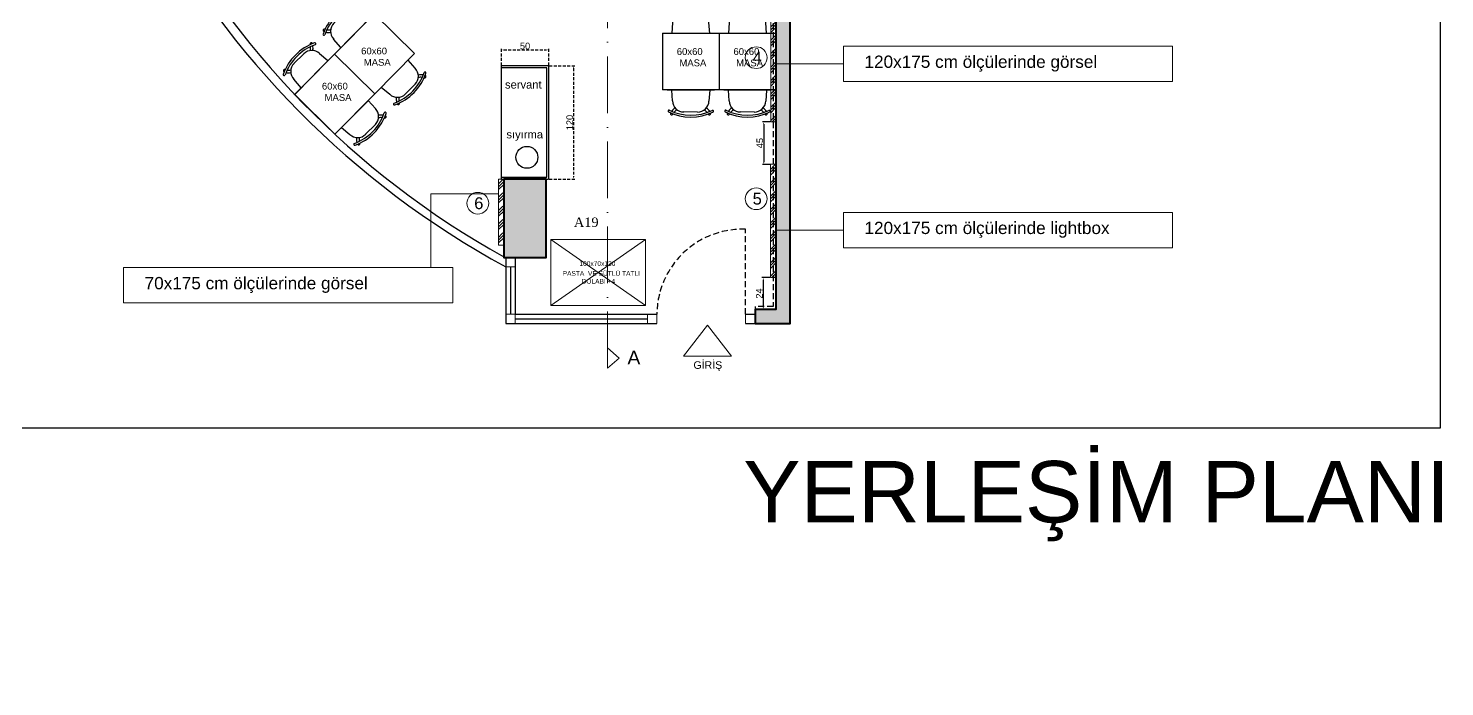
# Model space of a CAD drawing. Header units: millimetres. Extents: x 1287 to 21021, y -1522 to 4173.
# Drawn here: x 2398 to 3897, y 2362 to 3059 of the extents above; entities that cross this region are included whole.
import ezdxf

# ---------------------------------------------------------------- set-up
doc = ezdxf.new("R2010")
doc.units = ezdxf.units.MM
for name, pattern in [('ACAD_ISO10W100', [18, 12, -3, 0, -3]), ('DASHED2', [9.525, 6.35, -3.175]), ('HIDDEN2', [4.7625, 3.175, -1.5875])]:
    doc.linetypes.add(name, pattern=pattern)
for name, color, linetype, lineweight in [('AHŞAP', 44, 'Continuous', 25), ('BİLGİ', 2, 'Continuous', 20), ('DOĞRAMA', 4, 'Continuous', 25), ('DUVAR', 7, 'Continuous', 40), ('ENDÜSTRİYEL MUTFAK', 253, 'Continuous', 9), ('KESİT AKS', 2, 'Continuous', 30), ('LAMBRİ', 105, 'Continuous', 25), ('MASA', 44, 'Continuous', 25), ('PERGOLA', 4, 'Continuous', 9), ('ÇERÇEVE', 2, 'Continuous', 9), ('ÖLÇÜ', 40, 'Continuous', 5)]:
    doc.layers.add(name, color=color, linetype=linetype, lineweight=lineweight)
doc.layers.add('YAZI', color=7, linetype='Continuous', lineweight=20, true_color=0xd27070)
doc.layers.add('Yazı', color=7, linetype='Continuous')
doc.styles.get("Standard").update_dxf_attribs({"font": 'arial.ttf'})
doc.dimstyles.new('ISO-25', dxfattribs={"dimtxt": 2.5, "dimasz": 2.5, "dimexe": 1.25, "dimexo": 0.625, "dimtad": 1, "dimtxsty": 'Standard', "dimcen": 2.5, "dimadec": 0, "dimazin": 0, "dimtfac": 1, "dimtmove": 0, "dimatfit": 3, "dimfxl": 1, "dimarcsym": 0})

# ---------------------------------------------------------------- blocks, each defined once
blk = doc.blocks.new('servant')
at = {"layer": 'AHŞAP'}
for p, q in [((2852.6, 3017.2), (2804.6, 3017.2)), ((2852.6, 2901.2), (2852.6, 3017.2)), ((2854.6, 3019.2), (2854.6, 2899.2)), ((2804.6, 2901.2), (2852.6, 2901.2)), ((2804.6, 2899.2), (2854.6, 2899.2))]:
    blk.add_line(p, q, dxfattribs=at)
for points in [[(2804.6, 2899.2), (2804.6, 3019.2)], [(2854.6, 3019.2), (2804.6, 3019.2)]]:
    blk.add_lwpolyline(points, dxfattribs=at)
blk.add_circle((2831.6, 2922.4), 11.6, dxfattribs=at)
for s, p in [('servant', (2808.4, 2995.2)), ('sıyırma', (2809.9, 2942.4))]:
    blk.add_text(s, height=8.47).set_placement(p)
blk = doc.blocks.new('dffffvv')
at = {"layer": 'MASA', "ltscale": 30}
for p, q in [((127332408.2, 141994090.4), (127332422.8, 141994090.3)), ((127332395.2, 141994067.1), (127332396.2, 141994078.8)), ((127332434.8, 141994078.6), (127332435.6, 141994067.1)), ((127332385.4, 141994066.9), (127332445.4, 141994066.9)), ((127332385.4, 141994006.9), (127332385.4, 141994066.9)), ((127332440.4, 141994066.9), (127332390.4, 141994066.9)), ((127332445.4, 141994006.9), (127332445.4, 141994066.9)), ((127332445.4, 141994006.9), (127332385.4, 141994006.9)), ((127332395.2, 141994007.1), (127332396.2, 141993995.4)), ((127332434.8, 141993995.6), (127332435.6, 141994007.1)), ((127332408.2, 141993983.8), (127332422.8, 141993983.8))]:
    blk.add_line(p, q, dxfattribs=at)
for centre, radius, start, end in [((127332392.4, 141994089.6), 1, 115.4859, 295.4859), ((127332392.4, 141994089.6), 1, 115.4859, 295.4859), ((127332415.3, 141994041.6), 54.1, 63.9055, 115.4852), ((127332415.3, 141994041.6), 52.1, 63.9055, 115.4852), ((127332395.8, 141994092.1), 1.39, 24.8262, 197.3134), ((127332406.5, 141994097.2), 13.4, 213.5167, 235.8514), ((127332408.2, 141994078.4), 12, 89.6957, 178.2171), ((127332405.9, 141994096.1), 9.41, 213.8126, 238.8048), ((127332422.8, 141994078.3), 12, 1.1743, 89.6957), ((127332425.3, 141994096), 9.41, 300.5859, 325.5781), ((127332424.6, 141994097.1), 13.4, 303.5393, 325.874), ((127332435.7, 141994091.9), 1.39, 342.6866, 155.1738), ((127332438.6, 141994089.4), 1, 243.9055, 63.9055), ((127332408.2, 141993995.8), 12, 181.7829, 270.3043), ((127332422.8, 141993995.8), 12, 270.3043, 358.8257), ((127332392.4, 141993984.6), 1, 64.5141, 244.5141), ((127332392.4, 141993984.6), 1, 64.5141, 244.5141), ((127332415.3, 141994032.5), 54.1, 244.5148, 296.0945), ((127332415.3, 141994032.5), 52.1, 244.5148, 296.0945), ((127332395.8, 141993982.1), 1.39, 162.6866, 335.1738), ((127332406.5, 141993977), 13.4, 124.1486, 146.4833), ((127332405.9, 141993978.1), 9.41, 121.1952, 146.1874), ((127332425.3, 141993978.2), 9.41, 34.4219, 59.4141), ((127332424.6, 141993977.1), 13.4, 34.126, 56.4607), ((127332435.7, 141993982.3), 1.39, 204.8262, 17.3134), ((127332438.6, 141993984.8), 1, 296.0945, 116.0945)]:
    blk.add_arc(centre, radius, start, end, dxfattribs=at)
blk = doc.blocks.new('*D280')
at = {"layer": 'Defpoints', "color": 0, "transparency": 16777216}
for p in [(3183.3, 2794.9, 0), (3175.7, 2761.2), (3183.3, 2761.2)]:
    blk.add_point(p, dxfattribs=at)
at = {"layer": 'ÖLÇÜ', "color": 0, "lineweight": -2, "transparency": 16777216}
for p, q in [((3182.6, 2794.9), (3174.4, 2794.9)), ((3175.7, 2792.4), (3175.7, 2763.7)), ((3182.6, 2761.2), (3174.4, 2761.2))]:
    blk.add_line(p, q, dxfattribs=at)
at = {"layer": 'ÖLÇÜ', "color": 0, "transparency": 16777216}
for points in [[(3175.2, 2792.4), (3176.1, 2792.4), (3175.7, 2794.9)], [(3175.2, 2763.7), (3176.1, 2763.7), (3175.7, 2761.2)]]:
    blk.add_solid(points, dxfattribs=at)
at = {"layer": 'ÖLÇÜ', "color": 0, "lineweight": 0, "transparency": 16777216, "insert": (3171.5, 2778.1), "char_height": 7, "attachment_point": 5, "rotation": 90}
blk.add_mtext('{\\fArial|b0|i0|c162|p34;24}', dxfattribs=at)
blk = doc.blocks.new('*D281')
at = {"layer": 'Defpoints', "color": 0, "transparency": 16777216}
for p in [(3183.6, 2959.9), (3176.2, 2914.9), (3183.6, 2914.9, 0)]:
    blk.add_point(p, dxfattribs=at)
at = {"layer": 'ÖLÇÜ', "color": 0, "lineweight": -2, "transparency": 16777216}
for p, q in [((3183, 2959.9), (3175, 2959.9)), ((3176.2, 2957.4), (3176.2, 2917.4)), ((3183, 2914.9), (3175, 2914.9))]:
    blk.add_line(p, q, dxfattribs=at)
at = {"layer": 'ÖLÇÜ', "color": 0, "transparency": 16777216}
for points in [[(3175.8, 2957.4), (3176.6, 2957.4), (3176.2, 2959.9)], [(3175.8, 2917.4), (3176.6, 2917.4), (3176.2, 2914.9)]]:
    blk.add_solid(points, dxfattribs=at)
at = {"layer": 'ÖLÇÜ', "color": 0, "lineweight": 0, "transparency": 16777216, "insert": (3172.1, 2937.4), "char_height": 7, "attachment_point": 5, "rotation": 90}
blk.add_mtext('45', dxfattribs=at)
blk = doc.blocks.new('*D324')
at = {"layer": 'Defpoints', "color": 0, "linetype": 'HIDDEN2', "transparency": 16777216}
for p in [(2948.6, 3036.1), (2898.6, 3019.2), (2948.6, 3019.2)]:
    blk.add_point(p, dxfattribs=at)
at = {"layer": 'ÖLÇÜ', "color": 0, "linetype": 'HIDDEN2', "lineweight": -2, "transparency": 16777216}
for p, q in [((2898.6, 3019.8), (2898.6, 3037.3)), ((2901.1, 3036.1), (2946.1, 3036.1)), ((2948.6, 3019.8), (2948.6, 3037.3))]:
    blk.add_line(p, q, dxfattribs=at)
at = {"layer": 'ÖLÇÜ', "color": 0, "linetype": 'HIDDEN2', "transparency": 16777216}
for points in [[(2901.1, 3036.5), (2901.1, 3035.7), (2898.6, 3036.1)], [(2946.1, 3036.5), (2946.1, 3035.7), (2948.6, 3036.1)]]:
    blk.add_solid(points, dxfattribs=at)
at = {"layer": 'ÖLÇÜ', "color": 0, "linetype": 'HIDDEN2', "lineweight": 0, "transparency": 16777216, "insert": (2923.6, 3040.2), "char_height": 7, "attachment_point": 5}
blk.add_mtext('50', dxfattribs=at)
blk = doc.blocks.new('*D325')
at = {"layer": 'Defpoints', "color": 0, "linetype": 'HIDDEN2', "transparency": 16777216}
for p in [(2948.6, 3019.2), (2948.6, 2899.2), (2975, 2899.2)]:
    blk.add_point(p, dxfattribs=at)
at = {"layer": 'ÖLÇÜ', "color": 0, "linetype": 'HIDDEN2', "lineweight": -2, "transparency": 16777216}
for p, q in [((2949.2, 3019.2), (2976.3, 3019.2)), ((2975, 3016.7), (2975, 2901.7)), ((2949.2, 2899.2), (2976.3, 2899.2))]:
    blk.add_line(p, q, dxfattribs=at)
at = {"layer": 'ÖLÇÜ', "color": 0, "linetype": 'HIDDEN2', "transparency": 16777216}
for points in [[(2974.6, 3016.7), (2975.5, 3016.7), (2975, 3019.2)], [(2974.6, 2901.7), (2975.5, 2901.7), (2975, 2899.2)]]:
    blk.add_solid(points, dxfattribs=at)
at = {"layer": 'ÖLÇÜ', "color": 0, "linetype": 'HIDDEN2', "lineweight": 0, "transparency": 16777216, "insert": (2970.9, 2959.2), "char_height": 7, "attachment_point": 5, "rotation": 90}
blk.add_mtext('120', dxfattribs=at)

msp = doc.modelspace()

# ---------------------------------------------------------------- hatches: boundary and pattern name
h = msp.add_hatch(color=256)
h.dxf.hatch_style = 1
h.paths.add_polyline_path([(5942.638, 584.53), (5942.638, 4059.675), (1286.5, 4059.675), (1286.5, 584.53)])
h.paths.add_polyline_path([(1306.5, 604.53), (1306.5, 4039.675), (5922.638, 4039.675), (5922.638, 604.53)], flags=16)
h.paths.add_polyline_path([(1863.755, 778.27), (1864.529, 3865.935), (1879.919, 3865.935), (1879.145, 778.27)], flags=0)
h.paths.add_polyline_path([(1359.5, 1487.424), (1359.498, 1502.885), (1812.22, 1502.885), (1812.22, 1487.495)], flags=0)
h.paths.add_polyline_path([(1424.14, 1558.408), (1424.14, 1881.292), (1527.463, 1881.292), (1527.463, 1558.408)], flags=0)
h.paths.add_polyline_path([(1415.53, 1891.8), (1381.089, 1891.8), (1398.31, 1921.935)], flags=0)
h.paths.add_polyline_path([(1359.498, 1969.703), (1359.5, 1985.164), (1812.22, 1985.093), (1812.22, 1969.703)], flags=0)
h.paths.add_polyline_path([(1359.383, 2302.178), (1359.386, 2317.639), (1812.106, 2317.568), (1812.106, 2302.178)], flags=0)
h.paths.add_polyline_path([(1359.419, 2537.898), (1359.421, 2553.359), (1812.141, 2553.288), (1812.141, 2537.898)], flags=0)
h.paths.add_polyline_path([(1359.454, 2763.088), (1359.456, 2778.549), (1812.176, 2778.478), (1812.176, 2763.088)], flags=0)
h.paths.add_polyline_path([(1359.498, 2988.278), (1359.5, 3003.739), (1812.22, 3003.668), (1812.22, 2988.278)], flags=0)
h.paths.add_polyline_path([(1359.498, 3269.753), (1359.5, 3285.214), (1812.22, 3285.143), (1812.22, 3269.753)], flags=0)
h.paths.add_polyline_path([(1359.498, 3569.858), (1359.5, 3585.319), (1812.22, 3585.248), (1812.22, 3569.858)], flags=0)
h.paths.add_polyline_path([(1354.825, 797.747), (1849.942, 797.747), (1849.942, 1365.654), (1354.825, 1365.654)], flags=8)
h.paths.add_polyline_path([(1376.632, 1385.998), (1498.599, 1385.998), (1498.599, 1444.419), (1376.632, 1444.419)], flags=8)
h.paths.add_polyline_path([(1426.929, 2022.407), (1763.728, 2022.407), (1763.728, 2188.461), (1426.929, 2188.461)], flags=8)
h.paths.add_polyline_path([(1376.755, 3510.142), (1630.784, 3510.142), (1630.784, 3568.563), (1376.755, 3568.563)], flags=8)
h.paths.add_polyline_path([(1533.884, 1885.056), (1656.424, 1885.056), (1656.424, 1922.23), (1533.884, 1922.23)], flags=8)
h.paths.add_polyline_path([(1440.205, 1884.623), (1513.108, 1884.623), (1513.108, 1921.797), (1440.205, 1921.797)], flags=8)
h.paths.add_polyline_path([(1563.537, 3656.935), (1855.678, 3656.935), (1855.678, 3704.668), (1563.537, 3704.668)], flags=8)
h = msp.add_hatch(color=256)
h.dxf.hatch_style = 1
h.paths.add_polyline_path([(2944.151, 3711.288), (2954.151, 3711.283), (3034.099, 3711.228), (3034.099, 3701.38), (3034.099, 3696.18), (3044.099, 3696.18), (3044.099, 3711.177), (3189.099, 3711.24), (3189.099, 3500.179), (3044.099, 3500.179), (3044.099, 3616.179), (3034.099, 3616.179), (3034.099, 3486.443), (3189.099, 3486.443), (3189.099, 2761.179), (3167.099, 2761.179), (3167.099, 2746.179), (3204.099, 2746.179), (3204.099, 3500.179), (3204.099, 3726.246), (3049.099, 3726.179), (2414.318, 3725.905), (2414.31, 3711.565)])
at = {"layer": 'DUVAR'}
h = msp.add_hatch(color=256, dxfattribs=at)
h.dxf.hatch_style = 1
h.paths.add_polyline_path([(2913.099, 2816.179), (2946.099, 2816.179), (2946.099, 2899.179), (2901.099, 2899.179), (2901.099, 2816.179)])
at = {"layer": 'ÇERÇEVE'}
h = msp.add_hatch(dxfattribs=at)
h.set_pattern_fill('GOST_GROUND', color=256, angle=-180)
h.set_pattern_definition([(225, (-285.099, 6444.696), (-14.142136, 8e-15), [20]), (225, (-288.099, 6444.696), (-14.142136, 8e-15), [20]), (225, (-291.099, 6444.696), (-14.142136, 8e-15), [20])])
h.paths.add_polyline_path([(3183.599, 3079.945), (3183.599, 2959.945), (3189.099, 2959.945), (3189.099, 3079.945)])
h = msp.add_hatch(dxfattribs=at)
h.set_pattern_fill('GOST_GROUND', color=256, angle=-180)
h.set_pattern_definition([(225, (-285.434, 6279.7), (-14.142136, 8e-15), [20]), (225, (-288.434, 6279.7), (-14.142136, 8e-15), [20]), (225, (-291.434, 6279.7), (-14.142136, 8e-15), [20])])
h.paths.add_polyline_path([(3183.264, 2914.948), (3183.264, 2794.948), (3188.764, 2794.948), (3188.764, 2914.948)])
h = msp.add_hatch(dxfattribs=at)
h.set_pattern_fill('GOST_GROUND', color=256)
h.set_pattern_definition([(45, (-5939.677, 7437.349), (14.142136, 0), [20]), (45, (-5936.677, 7437.349), (14.142136, 0), [20]), (45, (-5933.677, 7437.349), (14.142136, 0), [20])])
h.paths.add_polyline_path([(2901.099, 2899.179), (2895.599, 2899.179), (2895.599, 2829.179), (2901.099, 2829.179)])

# ---------------------------------------------------------------- linework, layer by layer
msp.add_lwpolyline([(1999.215, 3926.358), (3892.138, 3926.358), (3892.138, 2635.49), (1999.215, 2635.49)], close=True)
at = {"layer": 'BİLGİ'}
msp.add_lwpolyline([(3141.943, 2711.548), (3116.712, 2744.437), (3091.48, 2711.548)], close=True, dxfattribs=at)
at = {"layer": 'DOĞRAMA', "linetype": 'DASHED2'}
msp.add_lwpolyline([(3157.099, 2756.179), (3157.099, 2846.179)], dxfattribs=at)
at = {"layer": 'DOĞRAMA'}
for points in [[(2903.099, 2816.179), (2903.099, 2746.179), (3063.099, 2746.179)], [(2908.099, 2806.179), (2908.099, 2756.179)], [(2913.099, 2816.179), (2913.099, 2756.179), (3063.099, 2756.179)], [(2913.099, 2751.179), (3053.099, 2751.179)], [(3157.099, 2756.179), (3167.099, 2756.179)], [(3157.099, 2746.179), (3167.099, 2746.179)]]:
    msp.add_lwpolyline(points, dxfattribs=at)
for centre, radius, start, end in [((3356.433, 3635.688), 945.165, 175.398317, 241.338456), ((3359.653, 3634.695), 937.678, 175.300977, 240.723087)]:
    msp.add_arc(centre, radius, start, end, dxfattribs=at)
at = {"layer": 'DOĞRAMA', "linetype": 'DASHED2'}
msp.add_arc((3153.89, 2755.442), 90.794, 87.974612, 179.534704, dxfattribs=at)
at = {"layer": 'DUVAR'}
for points in [[(3189.099, 3486.443), (3189.099, 2761.179), (3167.099, 2761.179), (3167.099, 2746.179), (3204.099, 2746.179), (3204.099, 3500.179)], [(2913.099, 2816.179), (2946.099, 2816.179), (2946.099, 2899.179), (2901.099, 2899.179), (2901.099, 2816.179), (2913.099, 2816.179)]]:
    msp.add_lwpolyline(points, dxfattribs=at)
at = {"layer": 'ENDÜSTRİYEL MUTFAK'}
for points in [[(2981.034, 2765.467), (3051.034, 2765.467), (3051.034, 2835.467), (2951.034, 2835.467), (2951.034, 2765.467), (2981.034, 2765.467)], [(2951.034, 2765.467), (3051.034, 2835.467)], [(2951.034, 2835.467), (3051.034, 2765.467)]]:
    msp.add_lwpolyline(points, dxfattribs=at)
at = {"layer": 'KESİT AKS', "linetype": 'ACAD_ISO10W100', "lineweight": 0, "ltscale": 5}
msp.add_lwpolyline([(3010.935, 2698.905), (3010.935, 3784.06), (3010.935, 3784.071)], dxfattribs=at)
at = {"layer": 'KESİT AKS', "lineweight": 0, "ltscale": 15}
msp.add_lwpolyline([(3010.935, 2720.525), (3010.935, 2698.905), (3023.388, 2709.715)], close=True, dxfattribs=at)
at = {"layer": 'LAMBRİ', "linetype": 'DASHED2', "elevation": 0}
msp.add_lwpolyline([(3034.099, 3616.179), (3031.099, 3616.179), (3031.099, 3486.443), (3031.099, 3483.443), (3186.099, 3483.443), (3186.099, 2764.443), (3167.099, 2764.443), (3167.099, 2761.179)], dxfattribs=at)
at = {"layer": 'MASA', "lineweight": 9}
for p, q in [((2714.929, 3024.49), (2679.76, 2988.95)), ((2679.76, 2988.95), (2722.409, 2946.747)), ((2722.409, 2946.747), (2757.578, 2982.287))]:
    msp.add_line(p, q, dxfattribs=at)
at = {"layer": 'PERGOLA', "ltscale": 0.0001}
for points in [[(2903.099, 2806.179), (2903.099, 2816.179), (2913.099, 2816.179), (2913.099, 2806.179)], [(2903.099, 2746.179), (2903.099, 2756.179), (2913.099, 2756.179), (2913.099, 2746.179)], [(3053.099, 2746.179), (3053.099, 2756.179), (3063.099, 2756.179), (3063.099, 2746.179)], [(3157.099, 2746.179), (3157.099, 2756.179), (3167.099, 2756.179), (3167.099, 2746.179)]]:
    msp.add_lwpolyline(points, close=True, dxfattribs=at)
at = {"layer": 'Yazı', "color": 1, "lineweight": 0}
for p, q in [((3189.099, 3021.411), (3260.616, 3021.411)), ((3189.099, 2845.356), (3260.616, 2845.356))]:
    msp.add_line(p, q, dxfattribs=at)
for points in [[(3609.027, 3002.697), (3260.616, 3002.697), (3260.616, 3040.125), (3609.027, 3040.125)], [(3609.027, 2826.642), (3260.616, 2826.642), (3260.616, 2864.07), (3609.027, 2864.07)], [(2847.077, 2768.142), (2498.665, 2768.142), (2498.665, 2805.571), (2847.077, 2805.571)]]:
    msp.add_lwpolyline(points, close=True, dxfattribs=at)
msp.add_lwpolyline([(2823.828, 2805.571), (2823.828, 2883.637), (2895.599, 2883.637)], dxfattribs=at)
at = {"layer": 'ÇERÇEVE'}
for points in [[(3189.434, 3080.045), (3183.599, 3080.045), (3183.599, 2959.945), (3189.434, 2959.945)], [(3189.099, 2915.048), (3183.264, 2915.048), (3183.264, 2794.948), (3189.099, 2794.948)]]:
    msp.add_lwpolyline(points, close=True, dxfattribs=at)
msp.add_lwpolyline([(2895.599, 2829.179), (2895.599, 2899.179), (2901.099, 2899.179), (2901.099, 2829.179), (2895.599, 2829.179)], dxfattribs=at)
for centre in [(3168.274, 3027.939), (3168.274, 3027.939), (2873.57, 2873.645), (3168.274, 2878.452)]:
    msp.add_circle(centre, 11.525, dxfattribs=at)

# ---------------------------------------------------------------- block references
for p, rotation in [((11559274.077, -190371067.184), 45.3578343731197), ((127335514.459, 141997060.741), 180.0000000170371), ((127335574.459, 141997060.741), 180.0000000170371), ((11559231.916, -190371109.874), 45.3578343731197)]:
    msp.add_blockref('dffffvv', p, dxfattribs=dict(rotation=rotation))
msp.add_blockref('servant', (93.968, 0))

# ---------------------------------------------------------------- texts
at = {"color": 0, "insert": (2975.361, 2858.618), "char_height": 10, "attachment_point": 1}
msp.add_mtext_dynamic_manual_height_columns('{\\fTimes New Roman|b0|i0|c162|p18;A19}', width=198.4979, gutter_width=54.485, heights=[0], dxfattribs=at)
at = {"insert": (3154.54, 2600.662), "char_height": 65.09542, "attachment_point": 1}
msp.add_mtext_dynamic_manual_height_columns('YERLEŞİM PLANI', width=920.14501, gutter_width=650.954, heights=[0], dxfattribs=at)
at = {"layer": 'BİLGİ', "insert": (3101.848, 2706.295), "char_height": 8, "width": 238.65909, "attachment_point": 1}
msp.add_mtext('{\\C7;GİRİŞ}', dxfattribs=at)
at = {"layer": 'YAZI', "lineweight": 0, "insert": (3045.571, 2703.056), "char_height": 14.547, "attachment_point": 9}
msp.add_mtext_dynamic_manual_height_columns('A', width=258.9145, gutter_width=1, heights=[0], dxfattribs=at)
at = {"layer": 'Yazı', "color": 1, "lineweight": 0}
for s, p in [('120x175 cm ölçülerinde görsel', (3282.876, 3017.14)), ('120x175 cm ölçülerinde lightbox', (3282.876, 2841.085)), ('70x175 cm ölçülerinde görsel', (2520.925, 2782.586))]:
    msp.add_text(s, height=13, dxfattribs=at).set_placement(p)
at = {"layer": 'Yazı', "char_height": 7.2, "attachment_point": 1}
for insert in [(2750.103, 3038.59), (3084.192, 3038.014), (3144.192, 3038.014), (2708.593, 3001.329)]:
    msp.add_mtext_dynamic_manual_height_columns('{\\fArial|b0|i0|c162|p34;60x60\\P MASA}', width=145.53443, gutter_width=1, heights=[0], dxfattribs=dict(at, insert=insert))
at = {"layer": 'Yazı', "color": 7, "char_height": 5, "attachment_point": 1, "rotation": 0.001688}
for s, insert in [('{\\fArial|b0|i0|c162|p34;100}x{\\fArial|b0|i0|c162|p34;70}x{\\fArial|b0|i0|c162|p34;130}', (2981.151, 2812.316)), ('PASTA  VE SÜTLÜ TATLI\\P ^IDOLABI +4', (2963.409, 2801.859))]:
    msp.add_mtext_dynamic_manual_height_columns(s, width=108.97532, gutter_width=1, heights=[0], dxfattribs=dict(at, insert=insert))
at = {"layer": 'ÇERÇEVE', "char_height": 12.5, "attachment_point": 1}
for s, insert in [('{\\fArial|b0|i0|c162|p34;4}', (3164.493, 3034.3)), ('{\\fArial|b0|i0|c162|p34;4}', (3164.493, 3034.3)), ('{\\fArial|b0|i0|c162|p34;6}', (2869.789, 2880.006)), ('{\\fArial|b0|i0|c162|p34;5}', (3164.493, 2884.813))]:
    msp.add_mtext_dynamic_manual_height_columns(s, width=57.12365, gutter_width=12.5, heights=[0], dxfattribs=dict(at, insert=insert))

# ---------------------------------------------------------------- dimensions: what is measured, and where the dimension line sits
at = {"layer": 'ÖLÇÜ', "linetype": 'HIDDEN2', "lineweight": 0}
dim = msp.add_linear_dim(base=(2948.599, 3036.071), p1=(2898.599, 3019.179), p2=(2948.599, 3019.179), dimstyle='ISO-25', override={"dimtxt": 7}, dxfattribs=at)
dim.commit()
dim.dimension.update_dxf_attribs({"geometry": '*D324', "text_midpoint": (2923.599, 3040.244)})
dim = msp.add_linear_dim(base=(2975.043, 2899.179), p1=(2948.599, 3019.179), p2=(2948.599, 2899.179), angle=90, dimstyle='ISO-25', override={"dimtxt": 7}, dxfattribs=at)
dim.commit()
dim.dimension.update_dxf_attribs({"geometry": '*D325', "text_midpoint": (2970.871, 2959.179)})
at = {"layer": 'ÖLÇÜ', "lineweight": 0}
dim = msp.add_linear_dim(base=(3176.224, 2914.948), p1=(3183.599, 2959.945), p2=(3183.599, 2914.948, 0), angle=270, dimstyle='ISO-25', override={"dimtxt": 7}, dxfattribs=at)
dim.commit()
dim.dimension.update_dxf_attribs({"geometry": '*D281', "text_midpoint": (3176.224, 2937.447), "dimtype": 160})
dim = msp.add_linear_dim(base=(3175.651, 2761.179), p1=(3183.264, 2794.948, 0), p2=(3183.264, 2761.179), angle=90, text='{\\fArial|b0|i0|c162|p34;24}', dimstyle='ISO-25', override={"dimtxt": 7}, dxfattribs=at)
dim.commit()
dim.dimension.update_dxf_attribs({"geometry": '*D280', "text_midpoint": (3175.651, 2778.064), "dimtype": 160})

doc.saveas('drawing.dxf')
